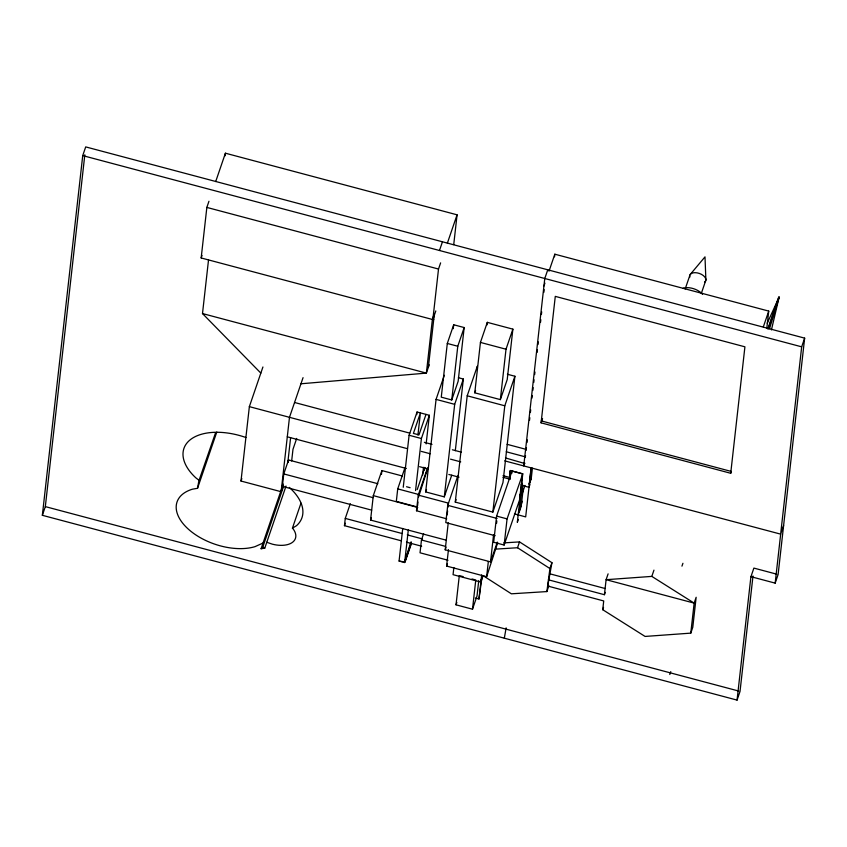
<?xml version="1.0" encoding="UTF-8"?>
<svg xmlns="http://www.w3.org/2000/svg" width="847" height="847" viewBox="0 0 847 847"><rect width="100%" height="100%" fill="white"/><g stroke="black" fill="none" stroke-linecap="round" stroke-linejoin="round"><path stroke-width="1.27" d="M752.994 575.971L740.034 691.396L737.059 700.098L42.35 515.304L82.731 155.604L85.706 146.902L804.65 338.133L778.107 574.541L775.174 583.128L750.94 576.68M42.35 515.304L45.325 506.612L84.827 154.779M435.792 310.955L432.838 319.584L201.173 257.964L206.848 207.42L208.955 201.258M260.834 373.103L202.497 313.559L208.531 259.87M225.122 155.795L225.408 153.201L457.073 214.82L453.727 244.624M283.247 485.543L281.13 491.715L241.003 481.043L249.357 406.645L262.93 366.984M281.13 491.715L289.483 417.317L303.057 377.656M371.642 510.138L282.369 486.39L283.766 473.928L288.552 459.963L377.826 483.711M287.821 462.515L290.606 437.677M288.276 462.451L288.552 459.963M291.664 460.937L292.977 449.312L296.694 438.439M401.404 540.831L344.454 525.68L345.269 518.406L350.298 503.711M446.231 540.185L370.562 520.069L373.305 495.633L381.891 470.561L402.209 475.961M381.457 474.415L381.891 470.561M404.802 468.222L397.719 488.888L396.322 501.392L417.423 507.014M403.257 487.279L409.101 435.252L417.052 412.013L429.355 415.284L426.147 443.902M411.261 543.213L404.644 562.524L399.075 561.032L402.727 528.475M416.766 414.617L417.052 412.013M417.931 435.019L420.419 412.913L413.4 433.41L418.979 434.892L425.999 414.395M404.644 562.524L408.307 529.957M428.37 367.27L434.395 313.581L432.383 319.457L426.369 373.114L300.96 383.776M404.866 561.18L410.922 542.038M432.838 319.584L438.513 269.039L440.62 262.877M415.559 490.551L421.404 438.524L429.355 415.284M446.718 518.819L416.491 510.773L418.259 495.103L427.608 467.788M417.56 505.754L417.984 502.006M418.545 497.009L427.153 470.191M422.642 475.125L423.511 467.311M424.516 470L424.813 467.417L417.222 489.587M451.726 475.178L444.294 496.871L425.681 491.927L436.067 399.392L444.326 375.285M423.595 533.79L421.467 539.984L420.027 552.795L448.031 560.248M447.301 343.459L441.266 397.158L451.747 399.953L458.153 381.256L464.177 327.545L453.696 324.761L447.301 343.459L457.782 346.243L451.747 399.953M453.251 328.689L453.696 324.761M444.294 496.871L454.68 404.337L463.351 379.033L458.386 377.709M457.835 475.834L447.735 505.331L445.797 522.588L495.167 535.717M447.163 514.902L447.608 510.985M448.042 507.067L448.487 503.139L418.259 495.103M455.305 450.71L463.351 379.033M497.295 542.091L490.529 561.857L445.215 549.809L448.243 522.768M497.708 542.662L486.633 576.722L446.602 566.071L448.455 549.618M507.385 374.247L514.902 376.248L502.97 482.557L492.859 512.096L455.273 502.102L467.205 395.793L477.316 366.253L477.02 368.879M453.865 567.511L453.06 574.668L480.884 582.069L482.938 576.066M474.775 392.817L480.44 342.421L487.311 322.347L512.88 329.144L507.226 379.541L500.355 399.615L474.775 392.817L475.591 390.456M487.014 324.93L487.311 322.347M478.735 580.735L477.02 595.981L472.499 609.205L456.025 604.822L459.307 575.6L463.108 576.606M472.499 609.205L475.633 581.254M500.355 399.615L506.008 349.218L512.88 329.144M475.336 598.035L478.968 598.998L481.17 579.337M480.884 582.069L481.689 574.912M482.017 576.881L478.968 598.998M492.859 512.096L504.791 405.798L514.902 376.248M486.633 576.722L488.338 561.529M490.529 561.857L493.557 534.817M509.587 478.026L510.423 470.551L512.033 471.059L496.607 516.098L493.674 542.26L504.134 545.044L519.55 499.995L522.493 473.844L510.54 470.657L509.598 479.084M496.554 523.393L496.829 520.926M510.095 479.413L510.328 477.285M511.757 473.462L512.033 471.059M504.134 545.044L507.067 518.883L522.768 473.833L521.487 485.299L522.197 483.224M504.325 638.193L506.135 627.86M520.672 492.509L521.688 483.457M523.742 465.924L544.78 278.504L547.765 269.812M521.223 494.246L519.222 512.054L521.223 506.21L523.224 488.412M524.674 463.489L505.458 457.941M526.146 450.371L526.442 447.756M527.025 442.536L527.321 439.921M529.523 420.313L529.82 417.709M530.402 412.478L530.698 409.863M532.011 398.101L532.308 395.485M532.901 390.266L533.187 387.651M533.779 382.421L534.065 379.805M534.658 374.586L534.955 371.971M537.146 352.373L537.443 349.758M538.025 344.528L538.321 341.913M540.524 322.315L540.82 319.7M541.402 314.481L541.699 311.865M543.901 292.268L544.187 289.653M518.3 519.497L517.326 522.355L520.545 493.685L520.122 494.902L521.614 495.294L522.768 485.066L521.276 484.664M554.531 256.81L554.827 254.195L768.737 311.093L766.831 328.085M522.737 485.638L529.004 487.3L529.978 484.442L529.259 484.251L531.111 467.756M532.414 468.095L531.26 478.417L529.259 484.251M541.085 422.844L555.283 296.376L744.915 346.815L730.717 473.282L541.085 422.844L542.556 418.524M503.764 542.895L519.529 541.9L551.937 562.694L547.734 586.05L603.72 600.947L602.736 609.713L645.075 636.436L690.781 633.133L692.782 627.299L696.149 597.273L694.159 603.117L690.781 633.133M548.433 579.814L604.419 594.71L606.103 579.697L608.104 573.853M737.059 700.098L750.897 576.796L753.883 568.093L776.837 574.202M804.65 338.133L801.675 346.836L780.627 534.256L783.613 525.563M775.174 583.128L780.669 534.139L504.685 460.863M483.298 575.791L511.387 593.811L546.866 591.577L549.936 568.538L551.937 562.694M263.311 542.906L255.032 546.643A49.338 27.729 18.9 0 1 187.96 528.803A49.338 27.729 18.9 0 1 192.407 489.195L197.531 488.285L198.844 480.958L215.509 432.923M771.426 329.938L779.145 297.096L767.202 323.279M769.5 328.784L779.081 297.371M518.163 514.891L522.186 501.286M215.71 181.544L225.408 153.201M201.173 257.964L202.031 255.455M197.531 488.285L216.8 432.023M241.003 481.043L241.84 478.587M286.032 486.04L264.772 548.136L261.098 548.75L281.935 487.904M282.369 486.39L283.163 484.061M261.098 548.75L262.782 547.13L283.681 486.093M266.773 542.292L272.416 544.187A23.197 13.033 18.9 0 0 293.348 529.206L292.416 528.179L300.971 503.171M344.454 525.68L345.29 523.234M439.477 250.49L442.452 241.797M447.364 243.163L457.073 214.82M370.562 520.069L371.388 517.676M429.217 364.792L426.369 373.114L202.497 313.559M457.782 346.243L464.177 327.545M399.075 561.032L402.569 561.667M416.491 510.773L417.349 508.295M425.681 491.927L426.507 489.513M405.268 559.983L411.377 542.144M405.321 561.296L411.282 543.88M455.273 502.102L456.11 499.635M445.215 549.809L446.051 547.331M446.602 566.071L447.438 563.647M543.943 285.979L544.928 283.12M549.004 271.199L554.827 254.195M456.025 604.822L456.851 602.418M524.907 457.507L525.563 455.601M524.071 464.971L524.727 463.065M521.614 495.294L524.992 485.426M531.175 467.904L525.68 516.892L514.457 513.907M529.311 483.828L531.313 477.994M496.501 549.068L517.528 547.734L519.529 541.9M546.866 591.577L548.856 585.732M685.191 288.933L689.712 275.762M701.38 293.242L705.89 280.061L705 256.874L690.125 274.597M604.419 594.71L605.224 592.371M602.736 609.713L603.54 607.384M651.819 576.394L694.159 603.117L606.103 579.697L651.819 576.394L653.958 570.137M763.327 326.889L768.737 311.093M681.951 566.145L682.936 563.287M767.806 328.922L778.7 297.096M768.25 328.911L779.145 297.096M730.717 473.282L731.342 471.461L541.275 420.906M669.786 674.508L670.771 671.65M292.416 528.179L296.545 525.659A54.759 30.778 18.9 0 0 289.314 487.406M432.394 319.414L433.749 319.361M82.731 155.604L801.675 346.836M206.848 207.42L438.513 269.039M480.44 342.421L506.008 349.218M467.205 395.793L504.791 405.798M436.067 399.392L454.68 404.337M507.088 444.315L526.358 449.439M506.252 451.779L525.521 456.904M294.555 402.484L409.832 433.145M409.101 435.252L421.404 438.524M424.379 442.335L432.023 444.368M452.372 449.778L461.287 452.15M522.768 473.833L510.212 470.498L509.439 477.369L503.054 475.675M421.287 451.377L430.191 453.748M450.551 459.159L460.726 461.869M249.357 406.645L407.28 448.645M502.906 477.306L509.238 478.989M419.572 466.686L428.476 469.058M448.836 474.468L459.01 477.179M287.292 436.819L406.359 468.497M406.549 486.75L410.107 487.703M397.719 488.888L418.82 494.51M496.607 516.098L507.067 518.883M447.735 505.331L497.104 518.459M373.305 495.633L417.74 507.459M283.766 473.928L373.051 497.676M345.269 518.406L402.219 533.546M407.28 534.891L422.462 538.936M550.434 573.97L605.15 588.527M421.467 539.984L445.66 546.41M406.465 542.175L421.647 546.22M471.98 578.967L475.781 579.983M403.701 561.974L404.739 562.249M45.325 506.612L738.764 691.057M264.772 548.136L262.782 547.13M517.528 547.734L549.936 568.538M199.236 480.429L195.901 477.899A54.102 30.407 18.9 0 1 190.151 439.837A54.102 30.407 18.9 0 1 245.937 437.528M683.254 288.181A13.213 7.432 18.9 0 1 702.544 294.343M689.85 277.075A8.417 4.733 18.9 0 1 699.389 273.454A8.417 4.733 18.9 0 1 704.535 282.167"/></g></svg>
